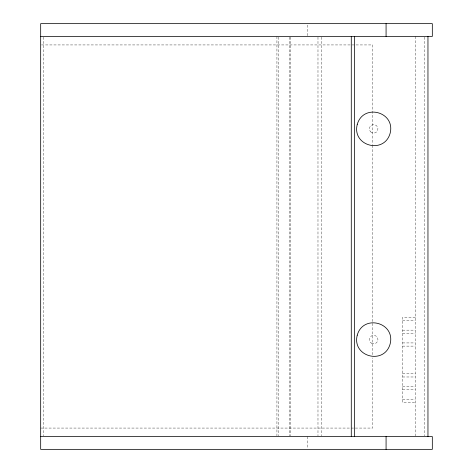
<?xml version="1.0" encoding="UTF-8"?>
<svg xmlns="http://www.w3.org/2000/svg" width="473" height="473" viewBox="0 0 473 473"><rect width="100%" height="100%" fill="white"/><g stroke="black" fill="none" stroke-linecap="round" stroke-linejoin="round"><path stroke-width="0.35" stroke-dasharray="2.37 1.77" d="M41.417 44.935L372.724 44.935L372.724 144.59M415.294 317.383L402.523 317.383L402.523 402.523L415.294 402.523M402.523 320.576L415.294 320.576M402.523 330.154L415.294 330.154M402.523 333.347L415.294 333.347M402.523 342.925L415.294 342.925M402.523 346.118L415.294 346.118M402.523 373.788L415.294 373.788M402.523 376.981L415.294 376.981M402.523 386.559L415.294 386.559M402.523 389.752L415.294 389.752M402.523 399.33L415.294 399.33M40.678 428.065L372.724 428.065L372.724 357.937M424.482 37.16L424.482 435.84M415.294 36.421L415.294 435.84M372.724 145.329L372.724 354.981M321.457 37.16L321.457 435.84M317.98 37.16L317.98 435.84M307.202 25.069L307.202 35.712M307.202 436.579L307.202 447.931M290.8 37.16L290.8 435.84M289.5 37.16L289.5 435.84M278.254 37.16L278.254 435.84M276.93 36.421L276.93 435.84M43.782 37.16L43.782 435.84M371.559 343.274A4.257 4.257 0 0 0 377.945 339.59A4.257 4.257 0 0 0 371.559 335.901A4.257 4.257 0 0 0 371.559 343.274M370.678 131.878A4.257 4.257 0 0 0 377.803 129.969A4.257 4.257 0 0 0 372.588 124.754A4.257 4.257 0 0 0 370.678 131.878"/><path stroke-width="0.71" d="M40.678 36.421L432.322 36.421L432.322 23.65L40.678 23.65L40.678 449.35L432.322 449.35L432.322 436.579L40.678 436.579M427.959 36.421L427.959 436.579M386.074 23.65L386.074 36.421M386.074 436.579L386.074 449.35M354.383 36.421L354.383 436.579M351.285 36.421L351.285 436.579M357.239 124.458C351.741 146.009 384.129 154.689 390.136 133.274C395.641 111.723 363.252 103.043 357.239 124.458M357.239 335.18C351.735 356.731 384.123 365.41 390.13 343.995C395.635 322.444 363.246 313.765 357.239 335.18"/></g></svg>
